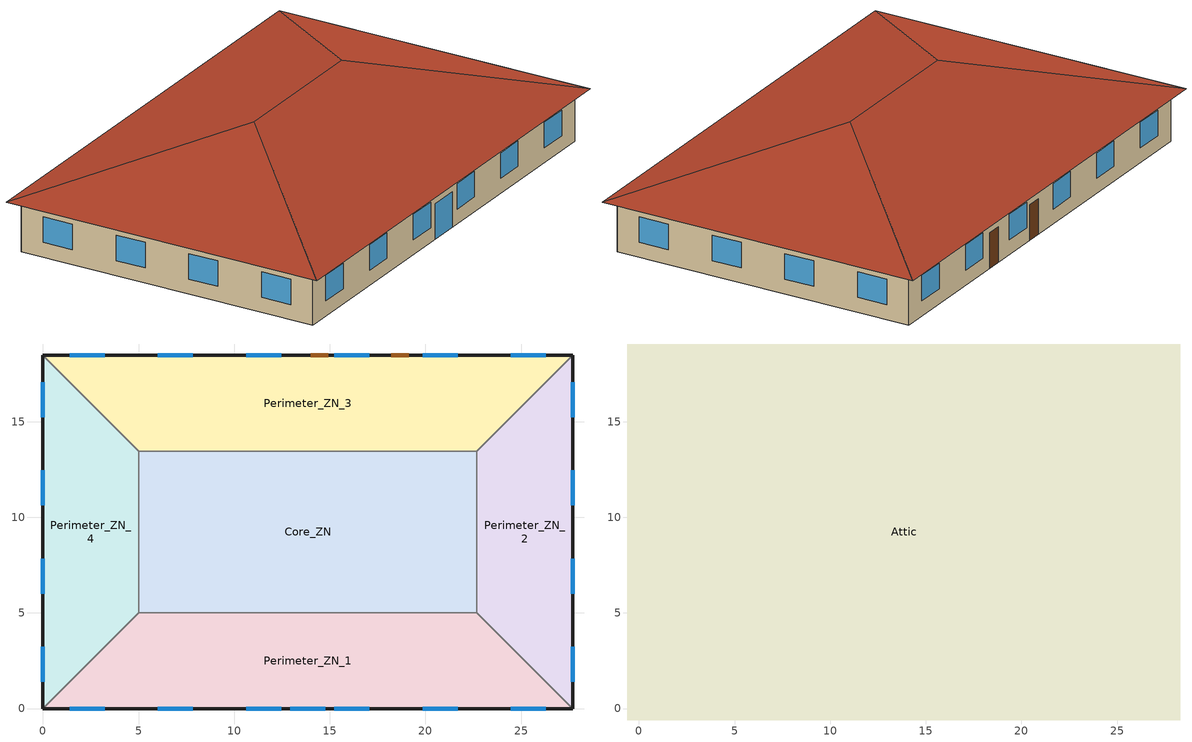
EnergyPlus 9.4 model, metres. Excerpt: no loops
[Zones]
Core_ZN
 floor adiabatic (Core_ZN_floor_Ffactor): 5,13.46 22.69,13.46 22.69,5 5,5 z0
 wall to Perimeter_ZN_1 (int_wall): 5,5 22.69,5 z0:3.05
 wall to Perimeter_ZN_2 (int_wall): 22.69,5 22.69,13.46 z0:3.05
 wall to Perimeter_ZN_3 (int_wall): 22.69,13.46 5,13.46 z0:3.05
 wall to Perimeter_ZN_4 (int_wall): 5,13.46 5,5 z0:3.05
Perimeter_ZN_1
 floor ground (Perimeter_ZN_1_floor_Ffactor): 27.69,0 0,0 5,5 22.69,5 z0
 wall outside (nonres_ext_wall): 0,0 27.69,0 z0:3.05
 wall to Perimeter_ZN_4 (int_wall): 5,5 0,0 z0:3.05
 wall to Perimeter_ZN_2 (int_wall): 27.69,0 22.69,5 z0:3.05
 window (Window_U_0.42_SHGC_0.25): 1.39,0 3.22,0 / 6.01,0 7.84,0 / 10.62,0 12.45,0 / 15.24,0 17.07,0 / 19.85,0 21.68,0 / 24.47,0 26.3,0 z0.9:2.42; 12.93,0 14.76,0 z0:2.13
Perimeter_ZN_2
 floor ground (Perimeter_ZN_2_floor_Ffactor): 22.69,13.46 27.69,18.46 27.69,0 22.69,5 z0
 wall outside (nonres_ext_wall): 27.69,0 27.69,18.46 z0:3.05
 wall to Perimeter_ZN_3 (int_wall): 27.69,18.46 22.69,13.46 z0:3.05
 window (Window_U_0.42_SHGC_0.25): 27.69,15.24 27.69,17.07 / 27.69,10.62 27.69,12.45 / 27.69,6.01 27.69,7.84 / 27.69,1.39 27.69,3.22 z0.9:2.42
Perimeter_ZN_3
 floor ground (Perimeter_ZN_3_floor_Ffactor): 5,13.46 0,18.46 27.69,18.46 22.69,13.46 z0
 wall outside (nonres_ext_wall): 27.69,18.46 0,18.46 z0:3.05
 wall to Perimeter_ZN_4 (int_wall): 0,18.46 5,13.46 z0:3.05
 window (Window_U_0.42_SHGC_0.25): 26.3,18.46 24.47,18.46 / 21.68,18.46 19.85,18.46 / 17.07,18.46 15.24,18.46 / 12.45,18.46 10.62,18.46 / 7.84,18.46 6.01,18.46 / 3.22,18.46 1.39,18.46 z0.9:2.42
 door (Swinging Door_con): 14.91,18.46 14,18.46 / 19.13,18.46 18.22,18.46 z0:2.13
Perimeter_ZN_4
 floor ground (Perimeter_ZN_4_floor_Ffactor): 5,5 0,0 0,18.46 5,13.46 z0
 wall outside (nonres_ext_wall): 0,18.46 0,0 z0:3.05
 window (Window_U_0.42_SHGC_0.25): 0,3.22 0,1.39 / 0,7.84 0,6.01 / 0,12.45 0,10.62 / 0,17.07 0,15.24 z0.9:2.42
Attic
 floor outside (ext_soffit_floor): -0.6,19.06 0,18.46 0,0 -0.6,-0.6 z3.05; 0,0 27.69,0 28.29,-0.6 -0.6,-0.6 z3.05; 28.29,19.06 28.29,-0.6 27.69,0 27.69,18.46 z3.05; -0.6,19.06 28.29,19.06 27.69,18.46 0,18.46 z3.05
 floor to Perimeter_ZN_1 (nonres_roof_floor): 0,0 5,5 22.69,5 27.69,0 z3.05
 floor to Perimeter_ZN_4 (nonres_roof_floor): 5,13.46 5,5 0,0 0,18.46 z3.05
 floor to Perimeter_ZN_2 (nonres_roof_floor): 22.69,5 22.69,13.46 27.69,18.46 27.69,0 z3.05
 floor to Core_ZN (nonres_roof_floor): 5,13.46 22.69,13.46 22.69,5 5,5 z3.05
 floor to Perimeter_ZN_3 (nonres_roof_floor): 0,18.46 27.69,18.46 22.69,13.46 5,13.46 z3.05
 roof outside (AtticRoofDeck): 28.29,19.06,3.05 -0.6,19.06,3.05 9.23,9.23,6.33 18.46,9.23,6.33; -0.6,19.06,3.05 -0.6,-0.6,3.05 9.23,9.23,6.33; 28.29,-0.6,3.05 28.29,19.06,3.05 18.46,9.23,6.33; -0.6,-0.6,3.05 28.29,-0.6,3.05 18.46,9.23,6.33 9.23,9.23,6.33
[Building]
OfficeSmall: North Axis {deg}=0; Terrain=City; Loads Convergence Tolerance Value {W}=0.04; Temperature Convergence Tolerance Value {deltaC}=0.2; Solar Distribution=FullInteriorAndExterior; Maximum Number of Warmup Days=25; Minimum Number of Warmup Days=6
[Site:Location]
San.Diego-Brown.Field.Muni.AP_CA_USA WMO=722904: Latitude {deg}=32.57; Longitude {deg}=-116.98; Time Zone {hr}=-8; Elevation {m}=159
[SizingPeriod:DesignDay] Day of Month=21; Dry-Bulb Temperature Range Modifier Type=DefaultMultipliers; Humidity Condition Type=Wetbulb; Barometric Pressure {Pa}=99429; Rain Indicator=No; Snow Indicator=No; Daylight Saving Time Indicator=No
Name | Month | Day Type | Maximum Dry-Bulb Temperature {C} | Daily Dry-Bulb Temperature Range {deltaC} | Wetbulb or DewPoint at Maximum Dry-Bulb {C} | Wind Speed {m/s} | Wind Direction {deg} | Solar Model Indicator | Sky Clearness | ASHRAE Clear Sky Optical Depth for Beam Irradiance (taub) | ASHRAE Clear Sky Optical Depth for Diffuse Irradiance (taud)
San.Diego-Brown.Field.Muni.AP_CA_USA Ann Htg 99.6% Condns DB | 12 | WinterDesignDay | 3.8 | 0 | 3.8 | 3 | 120 | ASHRAEClearSky | 0
San.Diego-Brown.Field.Muni.AP_CA_USA Ann Clg .4% Condns DB=>MWB | 8 | SummerDesignDay | 31.3 | 8.9 | 18.4 | 4.1 | 280 | ASHRAETau |  | 0.412 | 2.276
[Site:GroundTemperature:FCfactorMethod]
January Ground Temperature {C}=18.8; February Ground Temperature {C}=14.3; March Ground Temperature {C}=13.6; April Ground Temperature {C}=13.2; May Ground Temperature {C}=13.3; June Ground Temperature {C}=12.6; July Ground Temperature {C}=15.3; August Ground Temperature {C}=15.6; September Ground Temperature {C}=17.7; October Ground Temperature {C}=19.4; November Ground Temperature {C}=19.7; December Ground Temperature {C}=18.5
[Site:WaterMainsTemperature]
Calculation Method=Correlation; Annual Average Outdoor Air Temperature {C}=16; Maximum Difference In Monthly Average Outdoor Air Temperatures {deltaC}=7.1
[Material]
Name | Roughness | Thickness {m} | Conductivity {W/m-K} | Density {kg/m3} | Specific Heat {J/kg-K} | Thermal Absorptance | Solar Absorptance | Visible Absorptance
Std Wood 6inch | MediumSmooth | 0.15 | 0.12 | 540 | 1210 | 0.9 | 0.7 | 0.7
F07 25mm stucco | Smooth | 0.0254 | 0.72 | 1856 | 840 | 0.9 | 0.7 | 0.7
F12 Asphalt shingles | VeryRough | 0.0032 | 0.04 | 1120 | 1260 | 0.9 | 0.7
G01 13mm gypsum board | Smooth | 0.0127 | 0.16 | 800 | 1090 | 0.9 | 0.7 | 0.5
G01 16mm gypsum board | MediumSmooth | 0.0159 | 0.16 | 800 | 1090
G02 16mm plywood | Smooth | 0.0159 | 0.12 | 544 | 1210
[Material:NoMass] Thermal Absorptance=0.9; Solar Absorptance=0.7; Visible Absorptance=0.7
Name | Roughness | Thermal Resistance {m2-K/W}
Opaque Door panel_con | MediumRough | 0.475964
Nonres_Roof_Insulation | MediumSmooth | 6.23479
Nonres_Exterior_Wall_Insulation | MediumSmooth | 1.59504
[WindowMaterial:SimpleGlazingSystem]
Glazing Layer: U-Factor {W/m2-K}=2.38487; Solar Heat Gain Coefficient=0.25; Visible Transmittance=0.275
[Construction]
Swinging Door_con: Opaque Door panel_con
InteriorFurnishings: Std Wood 6inch
AtticRoofDeck: F12 Asphalt shingles, G02 16mm plywood
int_wall: G01 13mm gypsum board, G01 13mm gypsum board
ext_soffit_floor: G02 16mm plywood
nonres_roof_floor: G01 16mm gypsum board, Nonres_Roof_Insulation
nonres_ext_wall: F07 25mm stucco, G01 16mm gypsum board, Nonres_Exterior_Wall_Insulation, G01 16mm gypsum board
Window_U_0.42_SHGC_0.25: Glazing Layer
[Construction:FfactorGroundFloor] F-Factor {W/m-K}=1.26363
Name | Area {m2} | PerimeterExposed {m}
Core_ZN_floor_Ffactor | 149.657 | 0
Perimeter_ZN_1_floor_Ffactor; Perimeter_ZN_3_floor_Ffactor | 113.45 | 27.69
Perimeter_ZN_2_floor_Ffactor; Perimeter_ZN_4_floor_Ffactor | 67.3 | 18.46
[Zone] Type=1; Multiplier=1; Ceiling Height {m}=autocalculate; Volume {m3}=autocalculate; Floor Area {m2}=autocalculate
Name | Part of Total Floor Area
Core_ZN; Perimeter_ZN_1; Perimeter_ZN_2; Perimeter_ZN_3; Perimeter_ZN_4 | Yes
Attic | No
[InternalMass] Construction=InteriorFurnishings
Name | Zone or ZoneList | Surface Area {m2}
Core_ZN_InternalMass_1 | Core_ZN | 299.3148
Perimeter_ZN_1_InternalMass_1 | Perimeter_ZN_1 | 226.9
Perimeter_ZN_2_InternalMass_1 | Perimeter_ZN_2 | 134.6
Perimeter_ZN_3_InternalMass_1 | Perimeter_ZN_3 | 226.9
Perimeter_ZN_4_InternalMass_1 | Perimeter_ZN_4 | 134.6
[People] Number of People Calculation Method=Area/Person; Zone Floor Area per Person {m2/person}=16.5881; Fraction Radiant=0.3; Sensible Heat Fraction=AUTOCALCULATE; Activity Level Schedule=ACTIVITY_SCH; Enable ASHRAE 55 Comfort Warnings=No; Mean Radiant Temperature Calculation Type=ZoneAveraged
Name | Zone or ZoneList | Number of People Schedule
Core_ZN | Core_ZN | BLDG_OCC_SCH_wo_SB
Perimeter_ZN_1 | Perimeter_ZN_1 | BLDG_OCC_SCH_wo_SB
Perimeter_ZN_2 | Perimeter_ZN_2 | BLDG_OCC_SCH_w_SB
Perimeter_ZN_3 | Perimeter_ZN_3 | BLDG_OCC_SCH_wo_SB
Perimeter_ZN_4 | Perimeter_ZN_4 | BLDG_OCC_SCH_wo_SB
[Lights] Schedule=BLDG_LIGHT_SCH; Design Level Calculation Method=Watts/Area; Watts per Zone Floor Area {W/m2}=6.8889; Return Air Fraction=0; Fraction Radiant=0.7; Fraction Visible=0.2; Fraction Replaceable=1; Return Air Fraction Calculated from Plenum Temperature=No
Name | Zone or ZoneList
Core_ZN_Lights | Core_ZN
Perimeter_ZN_1_Lights | Perimeter_ZN_1
Perimeter_ZN_2_Lights | Perimeter_ZN_2
Perimeter_ZN_3_Lights | Perimeter_ZN_3
Perimeter_ZN_4_Lights | Perimeter_ZN_4
[ElectricEquipment] Schedule=BLDG_EQUIP_SCH; Design Level Calculation Method=Watts/Area; Watts per Zone Floor Area {W/m2}=6.78
Name | Zone or ZoneList
Core_ZN_MiscPlug_Equip | Core_ZN
Perimeter_ZN_1_MiscPlug_Equip | Perimeter_ZN_1
Perimeter_ZN_2_MiscPlug_Equip | Perimeter_ZN_2
Perimeter_ZN_3_MiscPlug_Equip | Perimeter_ZN_3
Perimeter_ZN_4_MiscPlug_Equip | Perimeter_ZN_4
[Daylighting:Controls] Daylighting Method=SplitFlux; Lighting Control Type=Continuousoff; Minimum Input Power Fraction for Continuous or ContinuousOff Dimming Control=0.2; Minimum Light Output Fraction for Continuous or ContinuousOff Dimming Control=0.2; Number of Stepped Control Steps=3; Probability Lighting will be Reset When Needed in Manual Stepped Control=1; Maximum Allowable Discomfort Glare Index=22; Fraction of Zone Controlled by Reference Point 1=0.2399; Illuminance Setpoint at Reference Point 1 {lux}=377; Fraction of Zone Controlled by Reference Point 2=0.0302; Illuminance Setpoint at Reference Point 2 {lux}=377
Name | Zone | Glare Calculation Daylighting Reference Point | Glare Calculation Azimuth Angle of View Direction Clockwise from Zone y-Axis {deg} | Daylighting Reference Point 1 | Daylighting Reference Point 2
Perimeter_ZN_1_DaylCtrl | Perimeter_ZN_1 | Perimeter_ZN_1_DaylRefPt1 | 180 | Perimeter_ZN_1_DaylRefPt1 | Perimeter_ZN_1_DaylRefPt2
Perimeter_ZN_2_DaylCtrl | Perimeter_ZN_2 | Perimeter_ZN_2_DaylRefPt1 | 90 | Perimeter_ZN_2_DaylRefPt1 | Perimeter_ZN_2_DaylRefPt2
Perimeter_ZN_3_DaylCtrl | Perimeter_ZN_3 | Perimeter_ZN_3_DaylRefPt1 | 0 | Perimeter_ZN_3_DaylRefPt1 | Perimeter_ZN_3_DaylRefPt2
Perimeter_ZN_4_DaylCtrl | Perimeter_ZN_4 | Perimeter_ZN_4_DaylRefPt1 | 270 | Perimeter_ZN_4_DaylRefPt1 | Perimeter_ZN_4_DaylRefPt2
[ZoneInfiltration:DesignFlowRate] Temperature Term Coefficient=0; Velocity Squared Term Coefficient=0
Name | Zone or ZoneList | Schedule | Design Flow Rate Calculation Method | Design Flow Rate {m3/s} | Flow per Exterior Surface Area {m3/s-m2} | Constant Term Coefficient | Velocity Term Coefficient
Perimeter_ZN_1_Infiltration | Perimeter_ZN_1 | INFIL_QUARTER_ON_SCH | Flow/ExteriorWallArea | 0 | 0.00056896 | 0 | 0.224
Perimeter_ZN_1_Door_Infiltration | Perimeter_ZN_1 | INFIL_Door_Opening_SCH | Flow/Zone | 0.129785 |  | 1 | 0
Perimeter_ZN_2_Infiltration | Perimeter_ZN_2 | INFIL_QUARTER_ON_SCH | Flow/ExteriorWallArea | 0 | 0.00056896 | 0 | 0.224
Perimeter_ZN_3_Infiltration | Perimeter_ZN_3 | INFIL_QUARTER_ON_SCH | Flow/ExteriorWallArea | 0 | 0.00056896 | 0 | 0.224
Perimeter_ZN_4_Infiltration | Perimeter_ZN_4 | INFIL_QUARTER_ON_SCH | Flow/ExteriorWallArea | 0 | 0.00056896 | 0 | 0.224
Attic_Infiltration | Attic | ALWAYS_ON | Flow/Zone | 0.2001 |  | 1 | 0
[Exterior:Lights] Control Option=AstronomicalClock
Name | Schedule | Design Level {W}
Exterior_Lights_a | Exterior_lighting_schedule_a | 50.7
Exterior_Lights_b | Exterior_lighting_schedule_b_2016 | 115.1
Exterior_Lights_c | Exterior_lighting_schedule_c_2016 | 445.5
[AvailabilityManager:NightCycle] Applicability Schedule=Always_On; Fan Schedule=HVACOperationSchd; Control Type=CycleOnAny; Thermostat Tolerance {deltaC}=1; Cycling Run Time Control Type=FixedRunTime; Cycling Run Time {s}=1800
PSZ-AC:1 Availability Manager; PSZ-AC:2 Availability Manager; PSZ-AC:3 Availability Manager; PSZ-AC:4 Availability Manager; PSZ-AC:5 Availability Manager
[PythonPlugin:SearchPaths]
ASHRAE901_OfficeSmall_STD2019_SanDiego: Add Current Working Directory to Search Path=Yes; Add Input File Directory to Search Path=Yes; Search Path 1=G:\Shared drives\_Research Repository - Mostafa Ebrahimi Meimand\++SetpointControlCo-simulation\BCVTB\PythonControllingSetpointaddPrice
[PythonPlugin:Instance] Run During Warmup Days=Yes; Python Module=ASHRAE901_OfficeSmall_STD2019_SanDiego
Name | Plugin Class
Heating Setpoint Override | HeatingSetPoint
Cooling Setpoint Override | CoolingSetPoint
[PythonPlugin:Variables]
MyGlobals: Variable Name 1=Variable; Variable Name 2=T1
[PythonPlugin:OutputVariable]
Averaged Building Temperature: Python Plugin Variable=Variable; Type of Data in Variable=Averaged; Update Frequency=ZoneTimestep; Units=C
[Schedule:Compact]
BLDG_LIGHT_SCH: Through: 12/31, For: Weekdays, Until: 5:00, 0.18, Until: 6:00, 0.23, Until: 7:00, 0.178641, Until: 8:00, 0.326215, Until: 12:00, 0.699031, Until: 13:00, 0.621361, Until: 17:00, 0.699031, Until: 18:00, 0.473788, Until: 20:00, 0.326215, Until: 22:00, 0.248544, Until: 23:00, 0.178641, Until: 24:00, 0.18, For: Weekends, Until: 24:00, 0.18, For: Holiday, Until: 24:00, 0.18, For: WinterDesignDay, Until: 24:00, 0, For: SummerDesignDay, Until: 24:00, 1, For: CustomDay1, Until: 24:00, 0, For: CustomDay2, Until: 24:00, 0
BLDG_EQUIP_SCH: Through: 12/31, For: WeekDays, Until: 6:00, 0.409478, Until: 8:00, 0.479753, Until: 12:00, 0.959505, Until: 13:00, 0.901935, Until: 17:00, 0.959505, Until: 18:00, 0.479753, Until: 23:00, 0.191901, Until: 24:00, 0.163791, For: Weekends, Until: 24:00, 0.163791, For: Holiday, Until: 24:00, 0.163791, For: WinterDesignDay, Until: 24:00, 0, For: SummerDesignDay, Until: 24:00, 1, For: CustomDay1, Until: 24:00, 0, For: CustomDay2, Until: 24:00, 0
BLDG_OCC_SCH_w_SB: Through: 12/31, For: Weekdays, Until: 01:00, 0, Until: 02:00, 0, Until: 03:00, 0, Until: 04:00, 0, Until: 05:00, 0, Until: 06:00, 0, Until: 07:00, 0.11, Until: 08:00, 0.21, Until: 09:00, 1, Until: 10:00, 1, Until: 11:00, 0, Until: 12:00, 1, Until: 13:00, 0, Until: 14:00, 1, Until: 15:00, 0, Until: 16:00, 1, Until: 17:00, 1, Until: 18:00, 0.32, Until: 19:00, 0.11, Until: 20:00, 0.11, Until: 21:00, 0.11, Until: 22:00, 0.11, Until: 23:00, 0.05, Until: 24:00, 0, For: Weekends, Until: 01:00, 0, Until: 02:00, 0, Until: 03:00, 0, Until: 04:00, 0, Until: 05:00, 0, Until: 06:00, 0, Until: 07:00, 0, Until: 08:00, 0, Until: 09:00, 0, Until: 10:00, 0, Until: 11:00, 0, Until: 12:00, 0, Until: 13:00, 0, Until: 14:00, 0, Until: 15:00, 0, Until: 16:00, 0, Until: 17:00, 0, Until: 18:00, 0, Until: 19:00, 0, Until: 20:00, 0, Until: 21:00, 0, Until: 22:00, 0, Until: 23:00, 0, Until: 24:00, 0, For: Holiday, Until: 24:00, 0, For: WinterDesignDay, Until: 24:00, 0, For: SummerDesignDay, Until: 24:00, 1, For: CustomDay1, Until: 24:00, 0, For: CustomDay2, Until: 24:00, 0
BLDG_OCC_SCH_wo_SB: Through: 12/31, For: Weekdays, Until: 01:00, .5, Until: 02:00, 0, Until: 03:00, 0, Until: 04:00, 0, Until: 05:00, 0, Until: 06:00, 0, Until: 07:00, 1, Until: 08:00, 1, Until: 09:00, 1, Until: 10:00, 1, Until: 11:00, 1, Until: 12:00, 1, Until: 13:00, 0.610395, Until: 14:00, 1, Until: 15:00, 1, Until: 16:00, 1, Until: 17:00, 1, Until: 18:00, 0.32, Until: 19:00, 0.11, Until: 20:00, 0.11, Until: 21:00, 0.11, Until: 22:00, 0.11, Until: 23:00, 0.05, Until: 24:00, 0, For: Weekends, Until: 01:00, 0, Until: 02:00, 0, Until: 03:00, 0, Until: 04:00, 0, Until: 05:00, 0, Until: 06:00, 0, Until: 07:00, 0, Until: 08:00, 0, Until: 09:00, 0, Until: 10:00, 0, Until: 11:00, 0, Until: 12:00, 0, Until: 13:00, 0, Until: 14:00, 0, Until: 15:00, 0, Until: 16:00, 0, Until: 17:00, 0, Until: 18:00, 0, Until: 19:00, 0, Until: 20:00, 0, Until: 21:00, 0, Until: 22:00, 0, Until: 23:00, 0, Until: 24:00, 0, For: Holiday, Until: 24:00, 0, For: WinterDesignDay, Until: 24:00, 0, For: SummerDesignDay, Until: 24:00, 1, For: CustomDay1, Until: 24:00, 0, For: CustomDay2, Until: 24:00, 0
INFIL_QUARTER_ON_SCH: Through: 12/31, For: Weekdays SummerDesignDay, Until: 07:00, 1, Until: 19:00, 0.25, Until: 24:00, 1, For: Saturday WinterDesignDay, Until: 07:00, 1, Until: 18:00, 0.25, Until: 24:00, 1, For: Sunday Holidays AllOtherDays, Until: 24:00, 1
INFIL_Door_Opening_SCH: Through: 12/31, For: Weekdays, Until: 06:00, 0, Until: 07:00, 0.144, Until: 08:00, 1, Until: 12:00, 0.144, Until: 13:00, 1, Until: 17:00, 0.144, Until: 18:00, 1, Until: 19:00, 0.144, Until: 24:00, 0, For: Saturday Sunday Holidays AllOtherDays, Until: 24:00, 0
ALWAYS_ON: Through: 12/31, For: AllDays, Until: 24:00, 1
HVACOperationSchd: Through: 12/31, For: Weekdays SummerDesignDay, Until: 06:00, 1, Until: 19:00, 1, Until: 24:00, 1, For: Weedends WinterDesignDay, Until: 24:00, 0, For: Holidays AllOtherDays, Until: 24:00, 1
ACTIVITY_SCH: Through: 12/31, For: AllDays, Until: 24:00, 120
Exterior_lighting_schedule_a: Through:12/31, For:AllDays, Until: 06:00, 0, Until: 24:00, 1
Exterior_lighting_schedule_b_2016: Through:12/31, For:AllDays, Until: 06:00, 0.5, Until: 24:00, 1
Exterior_lighting_schedule_c_2016: Through:12/31, For:AllDays, Until: 06:00, 0.5, Until: 19:00, 1, Until: 24:00, 0.5
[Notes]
The DOE Prototype Building Models were developed by Pacific Northwest National Laboratory (PNNL), under contract with the U.S.
Department of Energy (DOE).  These building models were derived from DOE's Commercial Reference Building Models with modifications
based on input from the ASHRAE Standard 90.1 committee, the Advanced Energy Design Guide series, and building industry experts. The
prototypes models were developed to quantify energy saving impacts from newly published editions of ASHRAE Standard 90.1, 189.1, IECC,
and other energy codes and standards.  The basic building descriptions can be found in the Scorecards posted at www.energycodes.gov
website. The recommended citation of the prototype models is
DOE and PNNL. 2020. Commercial Prototype Building Models, Richland, WA, Pacific Northwest National Laboratory. Available at https://www.energycodes.gov/development/commercial/prototype_models.
Detailed descriptions of the prototype model development and addenda modeling strategies can be found in the following  reports:
DOE, 2020. Preliminary Energy Savings Analysis: ANSI/ASHRAE/IES Standard 90.1-2019. Report prepared by Zhang, J., M. Rosenberg, J.
Lerond, Y. Xie, Nambia, C., Y. Chen, R. Hart, M. Halverson, D. Maddox, and S. Goel, Richland, WA, Pacific Northwest National Laboratory.
Zhang, J., Y. Chen, Y. Xie, M. Rosenberg, R. Hart. Energy and Energy Cost Savings Analysis of the 2018 IECC for Commercial Buildings.
2018. PNNL-28125. Richland, WA: Pacific Northwest National Laboratory.
DOE. 2017. Energy Savings Analysis: ANSI/ASHRAE/IES Standard 90.1-2016. Prepared by Athalye, R.A, M.A. Halverson, M.I. Rosenberg, B. Liu,
J. Zhang, R. Hart, V.V. Mendon, S. Goel, Y. Chen, Y. Xie, and M. Zhao, Richland, WA, Pacific Northwest National Laboratory. https://www.energycodes.gov/sites/default/files/documents/02202018_Standard_90.1-2016_Determination_TSD.pdf.
Zhang, J., Y. Xie, R.A. Athalye, J. Zhuge, M. Rosenberg, R. Hart, and B. Liu. Energy and Energy Cost Savings Analysis of the 2015 IECC
for Commercial Buildings. 2015. PNNL-24269 Rev. 1. Richland, WA: Pacific Northwest National
Laboratory. https://www.energycodes.gov/sites/default/files/documents/2015_IECC_Commercial_Analysis.pdf.
Halverson M.A., M.I. Rosenberg, W. Wang, J. Zhang, V.V. Mendon, R.A. Athalye, Y. Xie, R. Hart, S. Goel, 2014. ANSI/ASHRAE/IES Standard
90.1-2013 Determination of Energy Savings: Quantitative Analysis, PNNL-23479. Richland, WA: Pacific Northwest National Laboratory. https://www.energycodes.gov/sites/default/files/documents/901-2013_finalCommercialDeterminationQuantitativeAnalysis_TSD_0.pdf.
Goel S., R.A. Athalye, W. Wang, J. Zhang, M.I. Rosenberg, Y. Xie, and R. Hart, et al. 2014. Enhancements to ASHRAE Standard 90.1
Prototype Building Models. PNNL-23269. Richland, WA: Pacific Northwest National Laboratory. https://www.pnnl.gov/main/publications/external/technical_reports/PNNL-23269.pdf.
Zhang J., R.A. Athalye, R. Hart, M.I. Rosenberg, Y. Xie, S. Goel, and V.V. Mendon, et al. 2013. Energy and Energy Cost Savings Analysis
of the IECC for Commercial Buildings. PNNL-22760. Richland, WA: Pacific Northwest National Laboratory. http://www.pnnl.gov/main/publications/external/technical_reports/PNNL-22760.pdf.
Thornton B.A., M.I. Rosenberg, E.E. Richman, W. Wang, Y. Xie, J. Zhang, H. Cho, VV Mendon, R.A. Athalye, and B. Liu. 2011. Achieving
the 30% Goal: Energy and Cost Savings Analysis of ASHRAE Standard 90.1-2010. PNNL-20405. Richland, WA: Pacific Northwest National
Laboratory.  https://www.energycodes.gov/sites/default/files/documents/BECP_Energy_Cost_Savings_STD2010_May2011_v00.pdf.
WeatherFile:  USA_CA_San.Deigo-Brown.Field.Muni.AP.722904_TMY3.epw
BEGIN ECONOMIZER MAP
Economizer Name, DX COIL Name
PSZ-AC:1_OA_Controller, PSZ-AC:1 Heat Pump DX Cooling Coil
